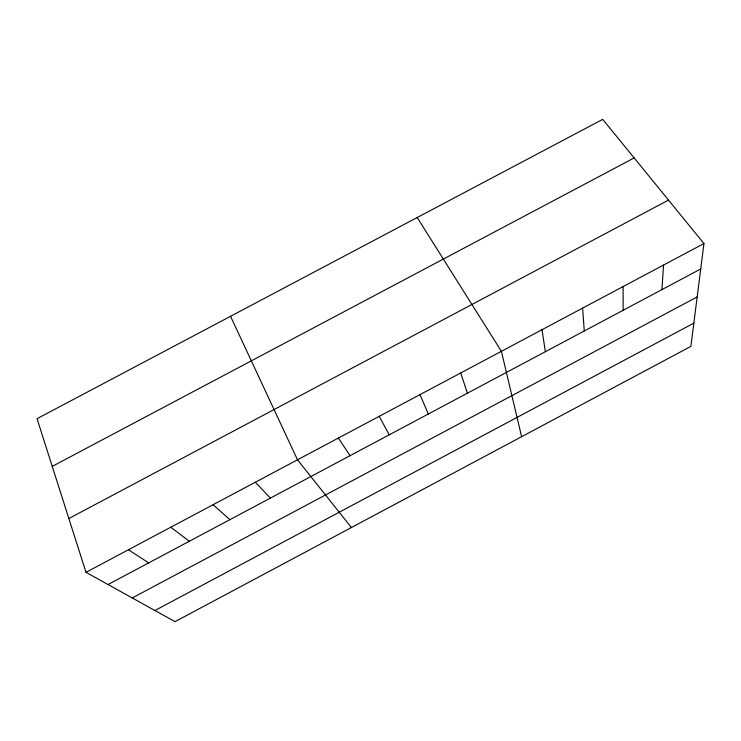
<?xml version="1.0" encoding="UTF-8"?>
<svg xmlns="http://www.w3.org/2000/svg" width="741" height="741" viewBox="0 0 741 741"><rect width="100%" height="100%" fill="white"/><g stroke="black" fill="none" stroke-linecap="round" stroke-linejoin="round"><path stroke-width="1.11" d="M661.954 289.62L663.547 265.056M703.95 243.557L690.89 346.38L175.043 621.643L86.002 572.33L37.05 418.684L602.72 119.357L703.95 243.557L86.002 572.33M132.259 597.95L697.17 296.928M154.943 610.51L693.845 323.132M68.857 518.524L668.521 200.089M108.047 584.538L700.717 268.974M52.25 466.376L634.166 157.935M128.425 549.766L148.709 562.891M170.782 527.231L189.326 541.263M213.075 504.723L229.886 519.673M255.321 482.252L270.391 498.1M351.41 527.536L297.502 459.809L230.544 316.296M338.387 438.051L350.048 455.687M417.202 217.53L501.398 351.327L521.618 436.708M379.225 416.322L389.21 434.837M419.999 394.629L428.326 414.015M460.726 372.964L467.386 393.212M542.014 329.708L545.367 351.697M582.583 308.126L584.279 330.977M623.088 286.572L623.144 310.284"/></g></svg>
